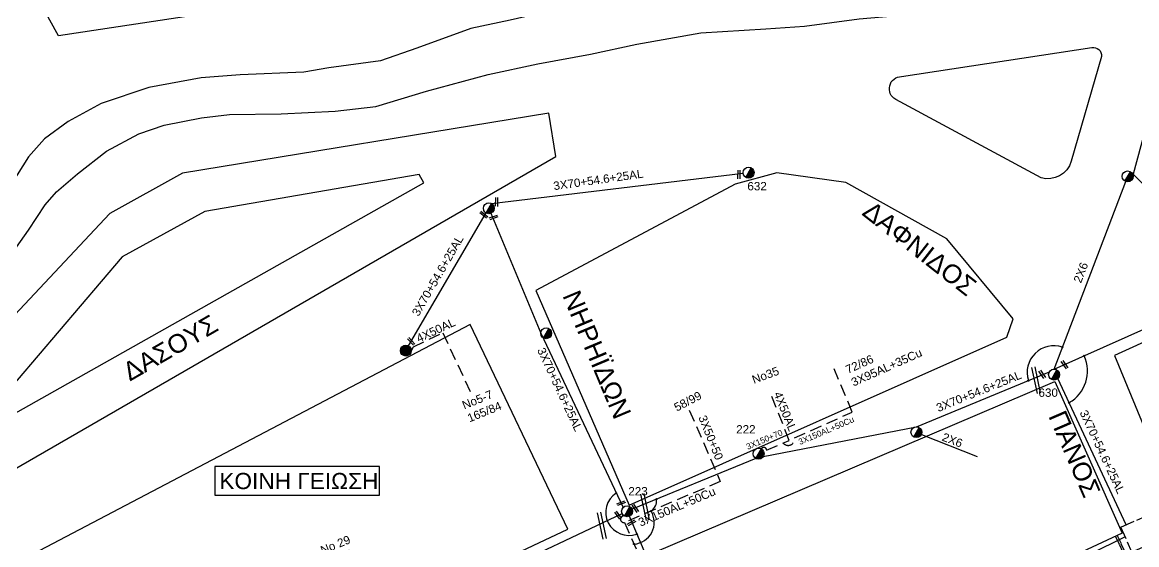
# Model space of a CAD drawing. Header units: millimetres. Extents: x 1421 to 7149, y 887 to 1917.
# Drawn here: x 5189.7 to 5430.3, y 1590 to 1702.8 of the extents above; entities that cross this region are included whole.
import ezdxf

# ---------------------------------------------------------------- set-up
doc = ezdxf.new("R2010")
doc.units = ezdxf.units.MM
doc.linetypes.add('DASHED', pattern=[19.05, 12.7, -6.35])
for name, color, linetype in [('2x6', 7, 'SYN_LINE'), ('3x50+50', 7, 'DASHED'), ('Άγνωστα', 7, 'Continuous'), ('Εναέρια παροχή ΧΤ 4x16', 7, 'SYN_LINE'), ('Επιγραφές - Σχήματα', 7, 'Continuous'), ('Καλωδια Χ.Τ 3x95+35', 7, 'DASHED'), ('Καλώδια ΧΤ   3x150+50CU', 7, 'DASHED'), ('Καλώδια ΧΤ   3x150+70AL', 7, 'DASHED'), ('Καλώδια ΧΤ   3x150AL+50CU', 7, 'DASHED'), ('Μηχανική τομή', 7, 'Continuous'), ('Περίπτερο', 7, 'Continuous'), ('Στύλος Ξύλινος', 7, 'Continuous'), ('Στύλος Ξύλινος @ 1', 7, 'Continuous'), ('Στύλος ΦΜ', 7, 'Continuous'), ('Στύλος ΦΜ @ 1', 7, 'Continuous'), ('Συνδέσεις', 7, 'Continuous'), ('Συνεστραμμένα ΧΤ   3x70+54.6+25 AL', 7, 'SYN_LINE'), ('Τομή', 7, 'Continuous'), ('Υπόβαθρο ΔΕΗ', 7, 'Continuous'), ('Υπόγεια καλώδια Παροχών ΧΤ   4x50AL', 7, 'DASHED')]:
    doc.layers.add(name, color=color, linetype=linetype)
doc.styles.add('arial', font='arial.ttf')
doc.styles.get("Standard").update_dxf_attribs({"font": 'arial.ttf'})
doc.linetypes.add('PRANES_TEXNHTO', pattern='A,1,[136,SPECLINE.shx,S=1.5,R=0,X=0,Y=0],2,[137,SPECLINE.shx,S=1,R=0,X=0,Y=0],1', length=4)
doc.linetypes.add('SYN_LINE', pattern='A,0.5,-0.0001,["/\\/\\/\\/",Standard,S=0.1,R=0,X=0,Y=-0.05],-0.25', length=0.7501)

# ---------------------------------------------------------------- blocks, each defined once
blk = doc.blocks.new('ΥΠΑΡΧΩΝ ΤΣΙΜΕΝΤΕΝΙΟΣ ΣΤΥΛΟΣ')
at = {"layer": 'Στύλος ΦΜ'}
blk.add_hatch(color=256, dxfattribs=at).paths.add_polyline_path([(-1.29, -2.28, 0.574793), (2.62, 0, 0.268822), (1.3, 2.27)])
blk.add_line((-1.29, -2.28), (1.3, 2.27), dxfattribs=at)
blk.add_circle((0, 0), 2.62, dxfattribs=at)
at = {"layer": 'Στύλος ΦΜ', "flags": 4}
for tag, p in [('ΑΡΙΘΜΟΣ', (-4.68, 8.05)), ('ΤΥΠΟΣ', (-4.91, 3.03))]:
    blk.add_attdef(tag, p, '', height=4, dxfattribs=at)
blk = doc.blocks.new('ΥΠΑΡΧΩΝ ΞΥΛΙΝΟΣ ΣΤΥΛΟΣ')
at = {"layer": 'Στύλος Ξύλινος'}
h = blk.add_hatch(color=256, dxfattribs=at)
h.paths.add_polyline_path([(-2.62, 0, 0.270008), (-1.29, -2.28), (1.3, 2.27, 0.576266)])
h.paths.add_polyline_path([(-1.29, -2.28, 0.574793), (2.62, 0, 0.268822), (1.3, 2.27)])
blk.add_line((-1.29, -2.28), (1.3, 2.27), dxfattribs=at)
blk.add_circle((0, 0), 2.62, dxfattribs=at)
at = {"layer": 'Στύλος Ξύλινος', "flags": 4}
for tag, p in [('ΑΡΙΘΜΟΣ', (-4.91, 8.6)), ('ΤΥΠΟΣ', (-4.85, 3.39))]:
    blk.add_attdef(tag, p, '', height=4, dxfattribs=at)
blk = doc.blocks.new('PILLAR YPOSTATHMOU')
at = {"layer": 'Περίπτερο', "ltscale": 40}
for points in [[(540.43, 2525.12), (540.43, 2526.01), (541.51, 2526.01)], [(541.82, 2526.01), (542.91, 2526.01), (542.91, 2524.95)], [(541.59, 2523.53), (540.43, 2523.53), (540.43, 2524.86)], [(542.91, 2524.59), (542.91, 2523.53), (541.92, 2523.53)]]:
    blk.add_lwpolyline(points, dxfattribs=at)
blk = doc.blocks.new('ΜΗΧΑΝΙΚΗ ΤΟΜΗ')
at = {"layer": 'Μηχανική τομή', "ltscale": 40}
for p, q in [((-3.67, 1.17), (3.91, 1.17)), ((3.91, -0.38), (-3.67, -0.38))]:
    blk.add_line(p, q, dxfattribs=at)
blk = doc.blocks.new('ΤΟΜΗ')
at = {"layer": 'Τομή', "ltscale": 40}
for p, q in [((10.95, 0.22), (-12.13, 0.22)), ((10.95, -2.57), (-12.13, -2.57))]:
    blk.add_line(p, q, dxfattribs=at)
blk = doc.blocks.new('_ΣΥΝΔΕΣΗ')
at = {"layer": 'Συνδέσεις', "linetype": 'SYN_LINE', "ltscale": 40}
blk.add_hatch(color=256, dxfattribs=at).paths.add_polyline_path([(0.5, -0.01, 1), (-0.5, -0.01, 1)])
at = {"layer": 'Συνδέσεις'}
blk.add_circle((0, -0.01), 0.5, dxfattribs=at)

msp = doc.modelspace()

# ---------------------------------------------------------------- linework, layer by layer
at = {"layer": '2x6', "color": 1, "lineweight": -3, "ltscale": 20}
msp.add_lwpolyline([(5412.49, 1627.88), (5427.95, 1668.39)], dxfattribs=at)
at = {"layer": '3x50+50', "color": 1, "lineweight": -3, "ltscale": 0.2}
msp.add_lwpolyline([(5333.71, 1619.02), (5340.4, 1603.65)], dxfattribs=at)
at = {"layer": 'Εναέρια παροχή ΧΤ 4x16', "color": 1, "lineweight": -3, "ltscale": 10}
msp.add_line((5383.82, 1613.75), (5395.9, 1609), dxfattribs=at)
at = {"layer": 'Επιγραφές - Σχήματα', "color": 190, "lineweight": -3}
msp.add_lwpolyline([(5231.27, 1600.67), (5266.78, 1600.67), (5266.78, 1606.84), (5231.27, 1606.84)], close=True, dxfattribs=at)
at = {"layer": 'Καλωδια Χ.Τ 3x95+35', "color": 1, "lineweight": -3, "ltscale": 0.2}
msp.add_lwpolyline([(5368.89, 1618.62), (5364.86, 1628.23)], dxfattribs=at)
at = {"layer": 'Καλώδια ΧΤ   3x150+50CU', "color": 151, "lineweight": -3, "ltscale": 0.2}
msp.add_lwpolyline([(5432.21, 1611.98), (5439.05, 1595.24), (5434.67, 1593.45, -0.709322), (5427.09, 1587.38, 26.956965)], format="xyb", dxfattribs=at)
at = {"layer": 'Καλώδια ΧΤ   3x150+70AL', "color": 1, "lineweight": -3, "ltscale": 0.2}
msp.add_lwpolyline([(5350.41, 1610.42), (5355.3, 1612.52)], dxfattribs=at)
msp.add_lwpolyline([(5319.7, 1596.19, 1.19105), (5319.69, 1594.78), (5322.21, 1589.09)], format="xyb", dxfattribs=at)
at = {"layer": 'Καλώδια ΧΤ   3x150AL+50CU', "color": 1, "lineweight": -3, "ltscale": 0.2}
for points in [[(5356.43, 1613.03), (5368.89, 1618.62)], [(5340.4, 1603.65), (5319.69, 1594.78)]]:
    msp.add_lwpolyline(points, dxfattribs=at)
msp.add_arc((5355.06, 1612.82), 1.39, 218.5202, 8.6793, dxfattribs=at)
at = {"layer": 'Συνεστραμμένα ΧΤ   3x70+54.6+25 AL', "color": 5, "lineweight": -3, "ltscale": 20}
for points in [[(5412.49, 1627.88), (5503.07, 1668.26), (5505.4, 1686.47)], [(5428.05, 1594.3), (5413.29, 1625.85)]]:
    msp.add_lwpolyline(points, dxfattribs=at)
at = {"layer": 'Συνεστραμμένα ΧΤ   3x70+54.6+25 AL', "color": 85, "lineweight": -3, "ltscale": 20}
for points in [[(5291, 1663.66), (5345.34, 1670.18)], [(5273.09, 1632.93), (5289.82, 1661.62)], [(5290.86, 1661.55), (5301.62, 1635.64), (5319.4, 1598)], [(5320.28, 1597.21), (5339.97, 1550.89)]]:
    msp.add_lwpolyline(points, dxfattribs=at)
at = {"layer": 'Συνεστραμμένα ΧΤ   3x70+54.6+25 AL', "color": 1, "lineweight": -3, "ltscale": 20}
for points in [[(5349.67, 1609), (5382.76, 1615.45), (5411.46, 1627.28)], [(5348.1, 1608.62), (5321.37, 1597.66)]]:
    msp.add_lwpolyline(points, dxfattribs=at)
at = {"layer": 'Συνεστραμμένα ΧΤ   3x70+54.6+25 AL', "color": 62, "lineweight": -3, "ltscale": 20}
for points in [[(5290.61, 1583.16), (5319.21, 1596.71)], [(5427.85, 1591.68), (5388.72, 1572.33)]]:
    msp.add_lwpolyline(points, dxfattribs=at)
at = {"layer": 'Υπόβαθρο ΔΕΗ', "linetype": 'PRANES_TEXNHTO', "lineweight": -3, "ltscale": 0.5, "flags": 128}
for points in [[(5044.09, 1551.45), (5050.6, 1553.39), (5056.52, 1555.56), (5060.9, 1557.4), (5071.38, 1561.74), (5077.75, 1564.93), (5085.45, 1569.14), (5095.65, 1573.04), (5103.95, 1576.42), (5110.24, 1578.52), (5114.69, 1581.58), (5121.92, 1586.95), (5134.82, 1598.46), (5144.9, 1609.09), (5151.71, 1616.04), (5160.49, 1624), (5169.86, 1632.66), (5178.13, 1640.42), (5182.81, 1646.4), (5191, 1657.9), (5194.63, 1663.38), (5197.08, 1666.2), (5201.6, 1670.05), (5207.85, 1674.97), (5214.81, 1678.67), (5220.3, 1680.6), (5228.38, 1682.15), (5234.39, 1682.89), (5245.58, 1683.04), (5257.26, 1683.58), (5266.01, 1684.62), (5276.98, 1687.95), (5290.25, 1691.5), (5300.97, 1693.83), (5312.38, 1695.9), (5322.39, 1698.05), (5336.18, 1700.5), (5350.27, 1701.38), (5358.61, 1701.98), (5370.4, 1703.54), (5378.78, 1704.28), (5387.23, 1705.61), (5404.76, 1708.58), (5428.56, 1713.61), (5440.79, 1715.84), (5450.76, 1719.55), (5463.07, 1723.4), (5474.86, 1727.4), (5486.52, 1732.31), (5496.23, 1736.31), (5511.06, 1743.5), (5515.76, 1746.35), (5525.48, 1750.05), (5532.07, 1754.64), (5545.27, 1761.16), (5557.32, 1769.28), (5564.14, 1774.9), (5567.85, 1778.39), (5576.45, 1785.72), (5591.37, 1798.86), (5595.15, 1803.31), (5604.87, 1815.26), (5609.99, 1821.71), (5613.56, 1825.44), (5616.97, 1828.99), (5625.42, 1833.36), (5635.8, 1837.22), (5644.72, 1840.65), (5648.28, 1841.69), (5654.73, 1845.39), (5666.37, 1855.46), (5675.43, 1865.58), (5682.03, 1872.84), (5684.18, 1875.87), (5692.11, 1878.76), (5696.79, 1878.91), (5705.64, 1879.24), (5713.43, 1880.94), (5717.06, 1881.24), (5723.44, 1883.39), (5734.41, 1888.79), (5742.12, 1893.9), (5753.27, 1901.79)], [(5427.21, 1719.88), (5408.42, 1717.81), (5404.72, 1716.78), (5388.98, 1715.96), (5377.8, 1713.85), (5360.68, 1713.14), (5348.16, 1713.34), (5341.9, 1712.55), (5327.9, 1709.25), (5314.54, 1706.65), (5303.56, 1705.22), (5295, 1703.28), (5286.5, 1701.47), (5274.9, 1697.19), (5267.02, 1694.45), (5255.87, 1692.96), (5250.49, 1691.99), (5236.74, 1691.47), (5228.29, 1690.81), (5217.01, 1688.74), (5206.68, 1685.24), (5199.55, 1681.35), (5194.49, 1677.59), (5190.99, 1673.7), (5185.28, 1664.63), (5177.74, 1655.53), (5171.26, 1648.53), (5164.89, 1640.21), (5158.54, 1634.44), (5151.39, 1625.6), (5141.66, 1616.92), (5130.31, 1607.33), (5120.31, 1598.22), (5107.08, 1588.5), (5094.28, 1581.55), (5085.66, 1578.76), (5078.19, 1576.03), (5067.1, 1569.81), (5051.77, 1564.6), (5046.13, 1562.14), (5044.44, 1562.07)]]:
    msp.add_lwpolyline(points, dxfattribs=at)
at = {"layer": 'Υπόβαθρο ΔΕΗ', "lineweight": -3, "ltscale": 0.2}
for points in [[(5436.86, 1696.81), (5429.59, 1670.01), (5440.27, 1659.11), (5553.66, 1710.43), (5570.91, 1741.8), (5716.02, 1856.57), (5807.82, 1892.58)], [(5197.52, 1699.89), (5191.09, 1711.53), (5251.21, 1745), (5331.96, 1768.17), (5338.52, 1762.37), (5336.34, 1720.88), (5197.52, 1699.89)], [(5152.25, 1601.55), (5161, 1590.72), (5304.89, 1673.78), (5303.37, 1683.14), (5224.29, 1670.2), (5208.55, 1661.48), (5152.25, 1601.55)], [(5300.54, 1644.84), (5320.72, 1598.56), (5402.26, 1634.83), (5403.67, 1638.76), (5389.34, 1656.04), (5367.53, 1668.2), (5352.62, 1670.29), (5343.61, 1667.82), (5300.54, 1644.84)], [(5183.98, 1620.18), (5185.96, 1617.18), (5276.4, 1668.11), (5275.35, 1669.9), (5229.07, 1661.96), (5211.21, 1652.17), (5183.98, 1620.18)], [(5425.51, 1630.82), (5439.91, 1596.03), (5514.37, 1618.04), (5492.25, 1661.18), (5425.51, 1630.82)], [(5191.97, 1587.91), (5211.52, 1548.13), (5307.49, 1593.34), (5286.41, 1637.56), (5191.97, 1587.91)], [(5340.82, 1552.17), (5325.24, 1587.96), (5412.66, 1625.24), (5427.18, 1592.5), (5340.82, 1552.17)]]:
    msp.add_lwpolyline(points, dxfattribs=at)
msp.add_lwpolyline([(5379.54, 1691.08), (5420.62, 1697.36, -0.481036), (5422.71, 1695.43), (5416.19, 1672.81, -0.412904), (5409.66, 1669.19), (5378.28, 1686.13, -0.780001), (5379.54, 1691.08, -0.938913)], format="xyb", dxfattribs=at)
at = {"layer": 'Υπόβαθρο ΔΕΗ', "lineweight": -3}
for centre, radius, start, end in [((5412.45, 1627.17), 5.79, 71.3025, 197.6176), ((5411.93, 1627.44), 7.77, 299.1824, 25.3576), ((5320.64, 1596.96), 4.97, 123.1503, 290.2866), ((5324.02, 1599.44), 2.62, 302.6917, 8.0877), ((5321.48, 1594.78), 4.66, 273.3794, 31.8536), ((5429.32, 1592.04), 6.63, 234.7121, 15.9375)]:
    msp.add_arc(centre, radius, start, end, dxfattribs=at)
at = {"layer": 'Υπόγεια καλώδια Παροχών ΧΤ   4x50AL', "color": 85, "lineweight": -3, "ltscale": 0.2}
msp.add_lwpolyline([(5273.67, 1631.76), (5274.12, 1632.73), (5280.49, 1635.74), (5286.61, 1622.6)], dxfattribs=at)
at = {"layer": 'Υπόγεια καλώδια Παροχών ΧΤ   4x50AL', "color": 1, "lineweight": -3, "ltscale": 0.2}
msp.add_lwpolyline([(5355.3, 1612.52), (5351.19, 1622.85)], dxfattribs=at)
msp.add_arc((5349.81, 1610.39), 0.607, 3.2846, 152.9217, dxfattribs=at)

# ---------------------------------------------------------------- block references
at = {"lineweight": -3, "xscale": 2.374466780193699, "yscale": 2.374466780193699, "zscale": 2.374466780193699, "rotation": 293.9141782015107}
msp.add_blockref('PILLAR YPOSTATHMOU', (-570.92, 337.87), dxfattribs=at)
at = {"layer": 'Μηχανική τομή', "lineweight": -3}
for p, xscale, yscale, zscale, rotation in [((5344.33, 1669.95), 0.2500000000007278, 0.2500000000007278, 0.2500000000007278, 268.6388953290862), ((5292, 1664.03), 0.2500000000007278, 0.2500000000007278, 0.2500000000007278, 268.6388953290862), ((5289.24, 1661.17), 0.2500000000010083, 0.2500000000010083, 0.2500000000010083, 321.5824031160687), ((5291.44, 1660.56), 0.25000000000139, 0.25000000000139, 0.25000000000139, 19.45909504832913), ((5273.53, 1633.82), 0.2500000000010197, 0.2500000000010197, 0.2500000000010197, 312.9732981242607), ((5414.84, 1628.9), 0.2500000000002682, 0.2500000000002682, 0.2500000000002682, 125.1968341227941), ((5410.01, 1626.81), 0.2500000000002682, 0.2500000000002682, 0.2500000000002682, 125.1968341227941), ((5318.98, 1599.06), 0.2500000000001348, 0.2500000000001348, 0.2500000000001348, 201.5143730620038), ((5322.15, 1597.88), 0.2500000000002682, 0.2500000000002682, 0.2500000000002682, 125.1968341227941), ((5318.4, 1596.4), 0.2500000000002682, 0.2500000000002682, 0.2500000000002682, 125.1968341227941), ((5321.2, 1594.79), 0.2500000000004761, 0.2500000000004761, 0.2500000000004761, 209.3659934999207), ((5426.26, 1591), 0.2500000000010396, 0.2500000000010396, 0.2500000000010396, 296.0534150578656), ((5427.07, 1589.25), 0.2500000000010396, 0.2500000000010396, 0.2500000000010396, 296.0534150578656)]:
    msp.add_blockref('ΜΗΧΑΝΙΚΗ ΤΟΜΗ', p, dxfattribs=dict(at, xscale=xscale, yscale=yscale, zscale=zscale, rotation=rotation))
at = {"layer": 'Στύλος Ξύλινος @ 1', "lineweight": -3, "ltscale": 40, "xscale": 0.4499999999998181, "yscale": 0.4499999999998181, "zscale": 0.4499999999998181}
msp.add_blockref('ΥΠΑΡΧΩΝ ΞΥΛΙΝΟΣ ΣΤΥΛΟΣ', (5272.5, 1631.91), dxfattribs=at)
at = {"layer": 'Στύλος ΦΜ @ 1', "lineweight": -3, "ltscale": 40}
ref = msp.add_blockref('ΥΠΑΡΧΩΝ ΤΣΙΜΕΝΤΕΝΙΟΣ ΣΤΥΛΟΣ', (5346.51, 1670.32), dxfattribs=dict(at, xscale=0.4499999999998181, yscale=0.4499999999998181, zscale=0.4499999999998181))
ref.add_attrib('ΑΡΙΘΜΟΣ', '632', (5346.25, 1666.5), dxfattribs={"layer": 'Στύλος ΦΜ', "height": 1.8, "flags": 4})
ref = msp.add_blockref('ΥΠΑΡΧΩΝ ΤΣΙΜΕΝΤΕΝΙΟΣ ΣΤΥΛΟΣ', (5428.37, 1669.5), dxfattribs=dict(at, xscale=0.4499999999998181, yscale=0.4499999999998181, zscale=0.4499999999998181))
ref.add_attrib('ΤΥΠΟΣ', '1859', (5431.52, 1670.61), dxfattribs={"layer": 'Στύλος ΦΜ', "height": 1.8, "flags": 4})
at = {"layer": 'Στύλος ΦΜ @ 1', "lineweight": -3, "ltscale": 40, "xscale": 0.4499999999998181, "yscale": 0.4499999999998181, "zscale": 0.4499999999998181}
for p in [(5290.41, 1662.64), (5302.8, 1635.65), (5382.76, 1614.28)]:
    msp.add_blockref('ΥΠΑΡΧΩΝ ΤΣΙΜΕΝΤΕΝΙΟΣ ΣΤΥΛΟΣ', p, dxfattribs=at)
at = {"layer": 'Στύλος ΦΜ @ 1', "lineweight": -3, "ltscale": 40}
ref = msp.add_blockref('ΥΠΑΡΧΩΝ ΤΣΙΜΕΝΤΕΝΙΟΣ ΣΤΥΛΟΣ', (5412.49, 1626.71), dxfattribs=dict(at, xscale=0.4499999999998181, yscale=0.4499999999998181, zscale=0.4499999999998181))
ref.add_attrib('ΑΡΙΘΜΟΣ', '630', (5409.11, 1621.92), dxfattribs={"layer": 'Στύλος ΦΜ', "height": 1.8, "flags": 4})
ref = msp.add_blockref('ΥΠΑΡΧΩΝ ΤΣΙΜΕΝΤΕΝΙΟΣ ΣΤΥΛΟΣ', (5348.68, 1609.64), dxfattribs=dict(at, xscale=0.4499999999998181, yscale=0.4499999999998181, zscale=0.4499999999998181))
ref.add_attrib('ΑΡΙΘΜΟΣ', '222', (5343.83, 1614), dxfattribs={"layer": 'Στύλος ΦΜ', "height": 1.8, "flags": 4})
ref = msp.add_blockref('ΥΠΑΡΧΩΝ ΤΣΙΜΕΝΤΕΝΙΟΣ ΣΤΥΛΟΣ', (5320.28, 1597.21), dxfattribs=dict(at, xscale=0.4499999999998181, yscale=0.4499999999998181, zscale=0.4499999999998181))
ref.add_attrib('ΑΡΙΘΜΟΣ', '223', (5320.54, 1600.63), dxfattribs={"layer": 'Στύλος ΦΜ', "height": 1.8, "flags": 4})
at = {"layer": 'Συνδέσεις', "lineweight": -3, "xscale": 0.25, "yscale": 0.25, "zscale": 0.25}
for p in [(5414.31, 1632.65), (5418.96, 1630.77), (5406.93, 1625.42), (5415.72, 1620.65), (5317.93, 1601.13), (5326.61, 1599.81), (5325.43, 1597.24), (5322.37, 1592.3), (5321.75, 1590.13)]:
    msp.add_blockref('_ΣΥΝΔΕΣΗ', p, dxfattribs=at)
at = {"layer": 'Τομή', "lineweight": -3, "xscale": 0.2500000000002653, "yscale": 0.2500000000002653, "zscale": 0.2500000000002653, "rotation": 102.0369614386971}
for p in [(5408.24, 1625.59), (5323.8, 1598.2), (5314.46, 1594.17)]:
    msp.add_blockref('ΤΟΜΗ', p, dxfattribs=at)

# ---------------------------------------------------------------- texts
at = {"lineweight": -3, "ltscale": 40, "char_height": 4, "width": 64.8866, "attachment_point": 1, "style": 'arial'}
for s, insert, rotation in [('ΔΑΦΝΙΔΟΣ', (5373.26, 1664.48), 321.9533), ('ΝΗΡΗΪΔΩΝ', (5309.94, 1645.33), 292.7434), ('\\pt4;ΔΑΣΟΥΣ', (5210.89, 1628.65), 30), ('ΠΑΝΟΣ', (5414.86, 1619.38), 293.396)]:
    msp.add_mtext(s, dxfattribs=dict(at, insert=insert, rotation=rotation))
at = {"layer": 'Άγνωστα', "color": 7, "lineweight": -3, "width": 11.0807, "attachment_point": 1}
for s, insert, char_height, rotation in [('3X70+54.6+25AL', (5304.24, 1668.32), 1.8, 8), ('3X70+54.6+25AL', (5273.69, 1640.06), 1.8, 60), ('2X6', (5416.61, 1646.99), 1.8, 69), ('4X50AL', (5274.52, 1635.23), 1.8, 25), ('3X70+54.6+25AL', (5302.43, 1632.77), 1.8, 295), ('72/86\\P3X95AL+35Cu', (5367.22, 1628.51), 1.8, 24), ('No35', (5347.03, 1626.38), 1.8, 20.5124), ('3X70+54.6+25AL', (5386.82, 1620.28), 1.8, 22), ('No5-7\\P165/84', (5284.43, 1620.84), 1.8, 22.155), ('58/99', (5330.17, 1620.29), 1.8, 27.6314), ('4X50AL', (5353.58, 1623.26), 1.8, 292), ('3X50+50', (5337.31, 1618.15), 1.8, 292), ('3X150AL+50Cu', (5357.1, 1612.71), 1.3, 23), ('3X70+54.6+25AL', (5419.58, 1619.28), 1.8, 295), ('3X150+70', (5345.83, 1611.66), 1.3, 23), ('2X6', (5388.76, 1614.21), 1.8, 339), ('3X150AL+50Cu', (5322.47, 1595.52), 1.8, 23), ('No 29 17/11', (5253.84, 1589.54), 1.8, 22.155)]:
    msp.add_mtext(s, dxfattribs=dict(at, insert=insert, char_height=char_height, rotation=rotation))
at = {"layer": 'Επιγραφές - Σχήματα', "color": 190, "lineweight": -3, "insert": (5232.22, 1605.49), "char_height": 3.5, "width": 35.1311, "attachment_point": 1}
msp.add_mtext('KOINH ΓΕΙΩΣΗ', dxfattribs=at)

doc.saveas('drawing.dxf')
